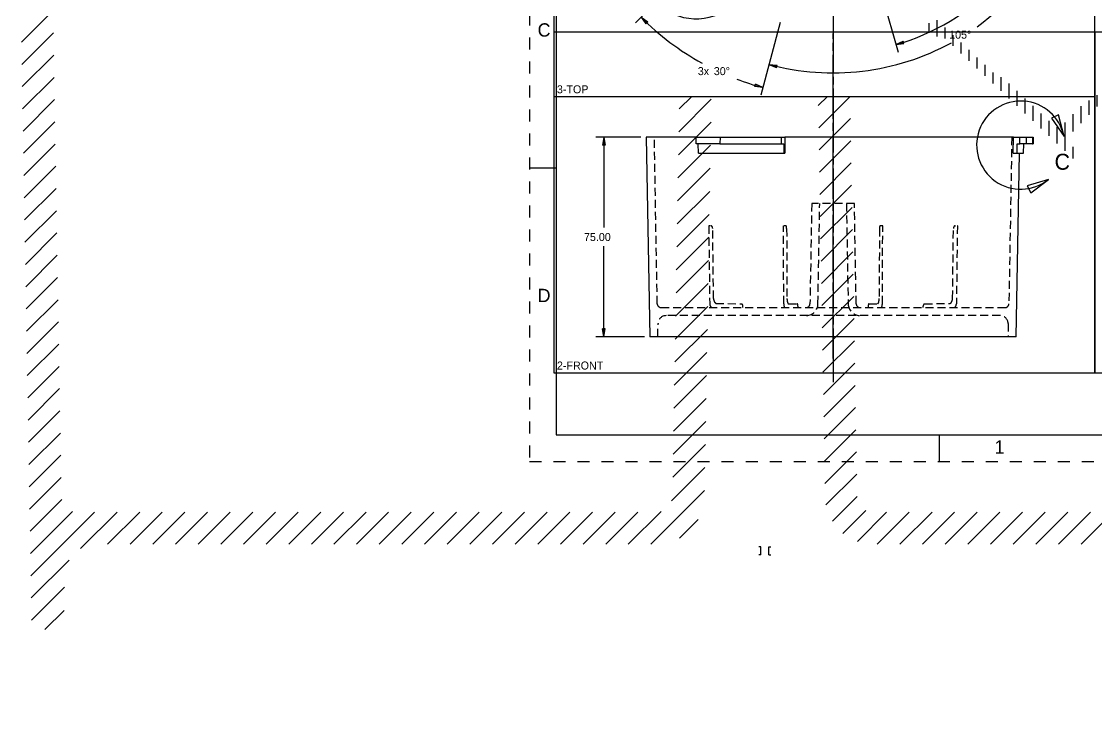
# Model space of a CAD drawing. Extents: x -192 to 594, y -98 to 420.
# Drawn here: x -190.5 to 212.5, y -98.3 to 165 of the extents above; entities that cross this region are included whole.
import ezdxf
from ezdxf.enums import TextEntityAlignment as Align

# ---------------------------------------------------------------- set-up
doc = ezdxf.new("R2010")
doc.units = 0
for name, pattern in [('CENTERLINE', [30, 24, -1.5, 3, -1.5]), ('HIDDEN', [4.5, 3, -1.5]), ('LONG_DASH', [9, 4.5, -4.5])]:
    doc.linetypes.add(name, pattern=pattern)
for name, color, linetype in [('250', 7, 'CONTINUOUS'), ('V2L0', 7, 'CONTINUOUS'), ('V2L1', 7, 'CONTINUOUS'), ('V2L200', 7, 'CONTINUOUS'), ('V2L204', 7, 'CONTINUOUS'), ('V2L205', 7, 'CONTINUOUS'), ('V3L0', 7, 'CONTINUOUS'), ('V3L1', 7, 'CONTINUOUS'), ('V5L0', 7, 'CONTINUOUS'), ('V5L1', 7, 'CONTINUOUS'), ('V6L1', 7, 'CONTINUOUS'), ('V6L208', 7, 'CONTINUOUS'), ('V7L208', 7, 'CONTINUOUS')]:
    doc.layers.add(name, color=color, linetype=linetype)
doc.dimstyles.new('DSTYLE1', dxfattribs={"dimtxt": 3, "dimasz": 3, "dimexe": 3, "dimexo": 2, "dimgap": 2, "dimtad": 1, "dimtih": 1, "dimtoh": 1, "dimdec": 4, "dimrnd": 0.01, "dimzin": 7, "dimdsep": 46, "dimcen": 0, "dimadec": 0, "dimazin": 0, "dimtfac": 1, "dimtdec": 4, "dimtofl": 0, "dimtmove": 0, "dimatfit": 3, "dimfxl": 1, "dimtolj": 1, "dimtzin": 0, "dimarcsym": 0})
doc.dimstyles.new('DSTYLE10', dxfattribs={"dimtxt": 3, "dimasz": 3, "dimexe": 3, "dimexo": 1.5, "dimgap": 1.5, "dimtad": 1, "dimtih": 1, "dimtoh": 1, "dimdec": 4, "dimzin": 3, "dimdsep": 46, "dimcen": 0, "dimse1": 1, "dimadec": 0, "dimazin": 0, "dimtp": 1, "dimtm": 1, "dimtfac": 1, "dimtdec": 4, "dimtofl": 0, "dimtmove": 0, "dimatfit": 3, "dimfxl": 1, "dimtolj": 1, "dimtzin": 0, "dimarcsym": 0})
doc.dimstyles.new('DSTYLE15', dxfattribs={"dimtxt": 3, "dimasz": 3, "dimexe": 3, "dimexo": 2, "dimgap": 2, "dimtad": 1, "dimtih": 1, "dimtoh": 1, "dimdec": 4, "dimzin": 3, "dimdsep": 46, "dimcen": 0, "dimadec": 0, "dimazin": 0, "dimtfac": 1, "dimtdec": 4, "dimtofl": 0, "dimtmove": 0, "dimatfit": 3, "dimfxl": 1, "dimtolj": 1, "dimtzin": 0, "dimarcsym": 0})
doc.dimstyles.new('DSTYLE6', dxfattribs={"dimtxt": 3, "dimasz": 3, "dimexe": 3, "dimexo": 1.5, "dimgap": 1.5, "dimtad": 1, "dimtih": 1, "dimtoh": 1, "dimdec": 4, "dimzin": 3, "dimdsep": 46, "dimcen": 0, "dimadec": 0, "dimazin": 0, "dimtp": 1, "dimtm": 1, "dimtfac": 1, "dimtdec": 4, "dimtofl": 0, "dimtmove": 0, "dimatfit": 3, "dimfxl": 1, "dimtolj": 1, "dimtzin": 0, "dimarcsym": 0})
doc.dimstyles.new('DSTYLE7', dxfattribs={"dimtxt": 3, "dimasz": 3, "dimexe": 3, "dimexo": 2, "dimgap": 2, "dimtad": 1, "dimtih": 1, "dimtoh": 1, "dimdec": 4, "dimzin": 3, "dimdsep": 46, "dimcen": 0, "dimse1": 1, "dimadec": 0, "dimazin": 0, "dimtfac": 1, "dimtdec": 4, "dimtofl": 0, "dimtmove": 0, "dimatfit": 3, "dimfxl": 1, "dimtolj": 1, "dimtzin": 0, "dimarcsym": 0})

# ---------------------------------------------------------------- blocks, each defined once
blk = doc.blocks.new('*D116')
at = {"layer": 'V2L200', "color": 4, "linetype": 'CONTINUOUS'}
for p, q in [((41.759125, 121.68451), (24.882727, 121.68451)), ((27.882727, 121.68451), (27.384727, 118.68451)), ((27.882727, 121.68451), (28.380727, 118.68451)), ((27.882727, 121.68451), (27.882727, 87.684503)), ((28.380727, 118.68451), (27.384727, 118.68451)), ((27.882727, 46.684502), (27.882727, 80.684503)), ((27.882727, 46.684502), (27.384727, 49.684502)), ((28.380727, 49.684502), (27.384727, 49.684502)), ((27.882727, 46.684502), (28.380727, 49.684502)), ((43.068326, 46.684502), (24.882727, 46.684502))]:
    blk.add_line(p, q, dxfattribs=at)
blk.add_text('75.00', height=3, dxfattribs=at).set_placement((20.382727, 82.684503))
blk = doc.blocks.new('*D595')
at = {"layer": 'V3L1', "color": 4, "linetype": 'CONTINUOUS'}
for p, q in [((61.433277, 186.21792), (39.675525, 164.46016)), ((41.796845, 166.58148), (43.60229, 164.13437)), ((41.796845, 166.58148), (44.296112, 164.84895)), ((43.60229, 164.13437), (44.296112, 164.84895)), ((93.959522, 164.65049), (86.642679, 137.34366)), ((84.39715, 140.58145), (84.669086, 141.5396)), ((87.419136, 140.24144), (84.669086, 141.5396)), ((87.419136, 140.24144), (84.39715, 140.58145))]:
    blk.add_line(p, q, dxfattribs=at)
for start, end in [(225, 241.15457), (249.2089, 255)]:
    blk.add_arc((113.75918, 238.54382), 101.77011, start, end, dxfattribs=at)
for s, p in [('3x', (63.052273, 144.9009)), ('30%%d', (69.052273, 144.9009))]:
    blk.add_text(s, height=3, dxfattribs=at).set_placement(p)
blk = doc.blocks.new('*D597')
at = {"layer": 'V3L1', "color": 4, "linetype": 'CONTINUOUS'}
for p, q in [((72.728778, 175.0904), (78.086293, 168.7104)), ((47.470306, 172.25495), (49.409698, 169.91256)), ((47.470306, 172.25495), (50.062497, 170.6648)), ((49.409698, 169.91256), (50.062497, 170.6648)), ((76.157073, 171.00782), (73.436663, 169.64863)), ((74.021717, 168.84258), (73.436663, 169.64863)), ((76.157073, 171.00782), (74.021717, 168.84258))]:
    blk.add_line(p, q, dxfattribs=at)
for start, end in [(197.63634, 225), (225, 310.02138)]:
    blk.add_arc((62.493937, 187.27858), 21.246622, start, end, dxfattribs=at)
for s, p in [('3x', (33.951315, 182.84139)), ('85%%d', (39.951316, 182.84139))]:
    blk.add_text(s, height=3, dxfattribs=at).set_placement(p)
blk = doc.blocks.new('*D689')
at = {"layer": 'V3L1', "color": 4, "linetype": 'CONTINUOUS'}
for p, q in [((197.41157, 238.54382), (209.54582, 238.54382)), ((206.54582, 238.54382), (205.99939, 235.55226)), ((206.54582, 238.54382), (206.99526, 235.53616)), ((206.99526, 235.53616), (205.99939, 235.55226)), ((89.744228, 148.9188), (92.53308, 147.70624)), ((89.744228, 148.9188), (92.775278, 148.67234)), ((92.53308, 147.70624), (92.775278, 148.67234))]:
    blk.add_line(p, q, dxfattribs=at)
for start, end in [(305.56935, 360), (255, 298.5888)]:
    blk.add_arc((113.75918, 238.54382), 92.786644, start, end, dxfattribs=at)
blk.add_text('105%%d', height=3, dxfattribs=at).set_placement((157.26905, 158.57004))
blk = doc.blocks.new('*D690')
at = {"layer": 'V3L1', "color": 4, "linetype": 'CONTINUOUS'}
for p, q in [((92.687657, 317.18381), (88.969542, 331.06001)), ((89.745999, 328.16223), (92.534853, 329.37479)), ((89.745999, 328.16223), (92.777049, 328.40868)), ((92.534853, 329.37479), (92.777049, 328.40868)), ((94.606571, 310.02233), (93.560563, 313.92608)), ((197.41157, 238.54382), (209.53899, 238.54382)), ((206.98842, 241.55148), (205.99255, 241.53537)), ((206.53899, 238.54382), (205.99255, 241.53537)), ((206.53899, 238.54382), (206.98842, 241.55148))]:
    blk.add_line(p, q, dxfattribs=at)
for start, end in [(37.05362, 105), (0, 32.540316)]:
    blk.add_arc((113.75918, 238.54382), 92.779807, start, end, dxfattribs=at)
blk.add_text('105%%d', height=3, dxfattribs=at).set_placement((183.97657, 289.94942))
blk = doc.blocks.new('*D691')
at = {"layer": 'V3L1', "color": 4, "linetype": 'CONTINUOUS'}
for p, q in [((171.46042, 298.27767), (175.2094, 302.15872)), ((173.12511, 300.00101), (175.59813, 298.23121)), ((173.12511, 300.00101), (174.89367, 297.52711)), ((175.59813, 298.23121), (174.89367, 297.52711)), ((197.41157, 238.54382), (202.20682, 238.54382)), ((199.65208, 241.5521), (198.65624, 241.53461)), ((199.20682, 238.54382), (198.65624, 241.53461)), ((199.20682, 238.54382), (199.65208, 241.5521))]:
    blk.add_line(p, q, dxfattribs=at)
for start, end in [(27.904175, 45.991602), (0, 23.439205)]:
    blk.add_arc((113.75918, 238.54382), 85.44764, start, end, dxfattribs=at)
blk.add_text('46%%d', height=3, dxfattribs=at).set_placement((186.28589, 274.03282))
blk = doc.blocks.new('*D693')
at = {"layer": 'V3L1', "color": 4, "linetype": 'CONTINUOUS'}
for p, q in [((197.41157, 238.54382), (202.26948, 238.54382)), ((199.26948, 238.54382), (198.71893, 235.55302)), ((199.26948, 238.54382), (199.71477, 235.53554)), ((199.71477, 235.53554), (198.71893, 235.55302)), ((127.65853, 190.0439), (138.14332, 153.45865)), ((137.31684, 156.34256), (140.04023, 157.69575)), ((140.33138, 156.74326), (140.04023, 157.69575)), ((137.31684, 156.34256), (140.33138, 156.74326))]:
    blk.add_line(p, q, dxfattribs=at)
for start, end in [(321.16466, 360), (285.99152, 315.7931)]:
    blk.add_arc((113.75918, 238.54382), 85.5103, start, end, dxfattribs=at)
blk.add_text('74%%d', height=3, dxfattribs=at).set_placement((173.33679, 180.42164))
blk = doc.blocks.new('*D727')
at = {"layer": 'V5L1', "color": 4, "linetype": 'CONTINUOUS'}
for p, q in [((328.64132, 57.106277), (329.10593, 30.488778)), ((322.95048, 44.190866), (322.95048, 30.43506)), ((319.95265, 33.945924), (319.94837, 32.949933)), ((322.95048, 33.43506), (319.94837, 32.949933)), ((322.95048, 33.43506), (319.95265, 33.945924)), ((329.05358, 33.488321), (332.04204, 34.051427)), ((329.05358, 33.488321), (332.06369, 33.055662)), ((332.04204, 34.051427), (332.06369, 33.055662))]:
    blk.add_line(p, q, dxfattribs=at)
for start, end in [(268.38858, 270), (271, 271.98303)]:
    blk.add_arc((322.95048, 383.13437), 349.69931, start, end, dxfattribs=at)
for s, p in [('1%%d', (272.11662, 33.341683)), (' draft typ.', (278.11662, 33.341683))]:
    blk.add_text(s, height=3, dxfattribs=at).set_placement(p)
blk = doc.blocks.new('*XH32')
at = {"layer": 'V0L208', "color": 2, "linetype": 'CONTINUOUS'}
for p, q in [((-138.15, 54.89), (-135.21, 57.83)), ((-138.12, 52.8), (-135.17, 55.75)), ((-138.08, 50.72), (-135.13, 53.66)), ((-138.05, 48.63), (-135.1, 51.58)), ((-138.01, 46.55), (-135.06, 49.49)), ((-76.56, 46.48), (-73.51, 49.53)), ((-76.52, 48.63), (-75.35, 49.8)), ((-63.49, 48.94), (-62.63, 49.8)), ((-63.45, 46.86), (-60.5, 49.8)), ((-137.97, 44.46), (-135.02, 47.41)), ((-76.6, 44.32), (-73.54, 47.37)), ((-63.41, 44.77), (-60.47, 47.72)), ((-63.38, 42.69), (-60.43, 45.64)), ((-137.94, 42.38), (-134.99, 45.32)), ((-76.64, 42.16), (-73.58, 45.21)), ((-63.34, 40.6), (-60.39, 43.55)), ((-137.9, 40.29), (-134.95, 43.24)), ((-76.67, 40), (-73.62, 43.05)), ((-63.31, 38.52), (-60.36, 41.47)), ((-137.86, 38.21), (-134.91, 41.16)), ((-76.71, 37.84), (-73.66, 40.89)), ((-63.27, 36.43), (-60.32, 39.38)), ((-137.83, 36.12), (-134.88, 39.07)), ((-76.75, 35.68), (-73.7, 38.73)), ((-63.23, 34.35), (-60.28, 37.3)), ((-137.79, 34.04), (-134.84, 36.99)), ((-76.79, 33.52), (-73.73, 36.58)), ((-137.75, 31.95), (-134.81, 34.9)), ((-76.82, 31.36), (-73.77, 34.42)), ((-63.2, 32.26), (-60.25, 35.21)), ((-137.72, 29.87), (-134.77, 32.82)), ((-76.86, 29.2), (-73.81, 32.26)), ((-63.16, 30.18), (-60.21, 33.13)), ((-137.68, 27.78), (-134.73, 30.73)), ((-63.12, 28.09), (-60.17, 31.04)), ((-76.9, 27.04), (-73.85, 30.1)), ((-137.65, 25.7), (-134.7, 28.65)), ((-63.09, 26.01), (-60.14, 28.96)), ((-76.94, 24.89), (-73.88, 27.94)), ((-137.61, 23.61), (-134.66, 26.56)), ((-63.05, 23.92), (-60.1, 26.87)), ((-76.98, 22.73), (-73.92, 25.78)), ((-137.57, 21.53), (-134.62, 24.48)), ((-63.01, 21.84), (-60.07, 24.79)), ((-77.01, 20.57), (-73.96, 23.62)), ((-137.54, 19.44), (-134.59, 22.39)), ((-62.98, 19.75), (-60.03, 22.7)), ((-77.05, 18.41), (-74, 21.46)), ((-137.5, 17.36), (-134.55, 20.31)), ((-62.94, 17.67), (-59.99, 20.62)), ((-77.09, 16.25), (-74.03, 19.3)), ((-137.46, 15.27), (-134.51, 18.22)), ((-62.9, 15.58), (-59.96, 18.53)), ((-77.13, 14.09), (-74.07, 17.14)), ((-137.43, 13.19), (-134.48, 16.14)), ((-62.87, 13.5), (-59.92, 16.45)), ((-77.23, 11.87), (-74.11, 14.99)), ((-62.77, 11.48), (-59.88, 14.36)), ((-137.39, 11.1), (-134.44, 14.05)), ((-79.17, 7.8), (-74.15, 12.83)), ((-62.17, 9.95), (-59.85, 12.28)), ((-137.35, 9.02), (-134.38, 11.99)), ((-137.32, 6.93), (-133.37, 10.88)), ((-137.28, 4.85), (-131.32, 10.8)), ((-132.61, 7.4), (-129.2, 10.8)), ((-130.08, 7.8), (-127.08, 10.8)), ((-127.96, 7.8), (-124.96, 10.8)), ((-125.84, 7.8), (-122.84, 10.8)), ((-123.72, 7.8), (-120.72, 10.8)), ((-121.6, 7.8), (-118.6, 10.8)), ((-119.47, 7.8), (-116.47, 10.8)), ((-117.35, 7.8), (-114.35, 10.8)), ((-115.23, 7.8), (-112.23, 10.8)), ((-113.11, 7.8), (-110.11, 10.8)), ((-110.99, 7.8), (-107.99, 10.8)), ((-108.87, 7.8), (-105.87, 10.8)), ((-106.75, 7.8), (-103.75, 10.8)), ((-104.63, 7.8), (-101.63, 10.8)), ((-102.5, 7.8), (-99.5, 10.8)), ((-100.38, 7.8), (-97.38, 10.8)), ((-98.26, 7.8), (-95.26, 10.8)), ((-96.14, 7.8), (-93.14, 10.8)), ((-94.02, 7.8), (-91.02, 10.8)), ((-91.9, 7.8), (-88.9, 10.8)), ((-89.78, 7.8), (-86.78, 10.8)), ((-87.65, 7.8), (-84.65, 10.8)), ((-85.53, 7.8), (-82.53, 10.8)), ((-83.41, 7.8), (-80.41, 10.8)), ((-81.29, 7.8), (-78.22, 10.87)), ((-76.48, 8.37), (-74.73, 10.12)), ((-61.18, 8.82), (-59.03, 10.97)), ((-59.82, 8.06), (-57.08, 10.8)), ((-57.96, 7.8), (-54.96, 10.8)), ((-55.83, 7.8), (-52.83, 10.8)), ((-53.71, 7.8), (-50.71, 10.8)), ((-51.59, 7.8), (-48.59, 10.8)), ((-49.47, 7.8), (-46.47, 10.8)), ((-47.35, 7.8), (-44.35, 10.8)), ((-45.23, 7.8), (-42.23, 10.8)), ((-43.11, 7.8), (-40.11, 10.8)), ((-40.99, 7.8), (-37.99, 10.8)), ((-38.86, 7.8), (-35.86, 10.8)), ((-137.24, 2.76), (-133.7, 6.31)), ((-137.21, 0.68), (-134.12, 3.76)), ((-135.96, -0.2), (-134.16, 1.6))]:
    blk.add_line(p, q, dxfattribs=at)
blk = doc.blocks.new('*XH33')
at = {"layer": 'V0L208', "color": 2, "linetype": 'CONTINUOUS'}
for p, q in [((-54, 50.33), (-54, 51.7)), ((-51, 47.32), (-51, 51.57)), ((-48, 44.31), (-48, 48.56)), ((-45, 41.29), (-45, 45.54)), ((-42, 38.28), (-42, 42.53)), ((-39, 35.27), (-39, 39.52)), ((-36, 32.25), (-36, 36.51)), ((-33, 29.24), (-33, 33.49)), ((-30, 24.65), (-30, 30.48)), ((-27, 21.64), (-27, 27.47)), ((-24, 18.63), (-24, 24.46)), ((-21, 15.61), (-21, 21.44)), ((-18, 12.6), (-18, 18.43)), ((-15, 9.59), (-15, 15.42)), ((-12, -1.24), (-12, 12.4)), ((-9, 1.69), (-9, 9.39)), ((-6, 1.72), (-6, 6.38)), ((-15, -4.33), (-15, 2.1)), ((-3, -0.97), (-3, 3.37)), ((0, -0.35), (0, 0.35)), ((-18, -7.42), (-18, -1)), ((-21, -10.52), (-21, -4.09)), ((-78, -12.67), (-78, -8.96)), ((-75, -15.48), (-75, -11.37)), ((-24, -13.61), (-24, -9.3)), ((-72, -18.29), (-72, -14.18)), ((-30, -19.8), (-30, -15.49)), ((-27, -16.7), (-27, -12.39)), ((-87, -22.19), (-87, -18.24)), ((-69, -21.1), (-69, -16.99)), ((-66, -23.91), (-66, -19.8)), ((-33, -22.89), (-33, -18.58)), ((-84, -25.2), (-84, -20.95)), ((-81, -28.21), (-81, -23.96)), ((-63, -26.72), (-63, -22.61)), ((-36, -25.98), (-36, -21.67)), ((-78, -31.22), (-78, -26.97)), ((-60, -29.53), (-60, -25.42)), ((-42, -32.17), (-42, -27.86)), ((-39, -29.08), (-39, -24.77)), ((-75, -34.24), (-75, -29.99)), ((-57, -32.34), (-57, -28.23)), ((-54, -35.15), (-54, -31.04)), ((-45, -35.26), (-45, -30.95)), ((-72, -37.25), (-72, -33)), ((-69, -40.26), (-69, -36.01)), ((-51, -37.5), (-51, -33.85)), ((-48, -37.59), (-48, -34.05)), ((-66, -43.28), (-66, -39.02)), ((-63, -46.29), (-63, -42.04)), ((-150, -50.88), (-150, -47.29)), ((-147, -52.25), (-147, -46.09)), ((-60, -50.68), (-60, -45.1)), ((-144, -53.01), (-144, -48.9)), ((-141, -55.82), (-141, -51.7)), ((-63, -53.82), (-63, -49.51)), ((-138, -58.62), (-138, -54.51)), ((-69, -60.01), (-69, -55.7)), ((-66, -56.92), (-66, -52.61)), ((-135, -61.43), (-135, -57.32)), ((-132, -64.24), (-132, -60.13)), ((-72, -63.1), (-72, -58.79)), ((-129, -67.05), (-129, -62.94)), ((-75, -66.2), (-75, -61.89)), ((-126, -69.86), (-126, -65.75)), ((-123, -72.67), (-123, -67.57)), ((-81, -72.38), (-81, -68.07)), ((-78, -69.29), (-78, -64.98)), ((-120, -75.48), (-120, -69.85)), ((-84, -75.48), (-84, -71.17)), ((-117, -78.29), (-117, -72.66)), ((-114, -81.1), (-114, -75.46)), ((-90, -81.66), (-90, -76.31)), ((-87, -78.57), (-87, -74.26)), ((-111, -83.91), (-111, -78.27)), ((-93, -84.76), (-93, -78.33)), ((-108, -86.72), (-108, -81.08)), ((-105, -89.53), (-105, -83.89)), ((-99, -95.15), (-99, -84.52)), ((-96, -87.85), (-96, -81.42)), ((-102, -92.34), (-102, -86.29)), ((-96, -97.96), (-96, -93.66))]:
    blk.add_line(p, q, dxfattribs=at)

msp = doc.modelspace()

# ---------------------------------------------------------------- linework, layer by layer
at = {"layer": '250', "color": 2, "linetype": 'LONG_DASH'}
for p, q in [((0, 419.99421), (0, 0)), ((0, 0), (593.99998, 0))]:
    msp.add_line(p, q, dxfattribs=at)
at = {"layer": '250', "color": 150, "linetype": 'CONTINUOUS'}
for p, q in [((10.005336, 409.98891), (10.005336, 10.005336)), ((10.005336, 109.98978), (0, 109.98978)), ((10.005336, 10.005336), (583.99469, 10.005336)), ((153.50266, 10.005336), (153.50266, 0))]:
    msp.add_line(p, q, dxfattribs=at)
at = {"layer": 'V2L0', "color": 3, "linetype": 'CONTINUOUS'}
for p, q in [((211.82672, 161.01124), (9.046998, 161.01124)), ((9.046998, 161.01124), (9.046998, 33.27457)), ((211.82672, 33.27457), (211.82672, 161.01124)), ((9.046998, 33.27457), (211.82672, 33.27457))]:
    msp.add_line(p, q, dxfattribs=at)
at = {"layer": 'V2L1', "color": 4, "linetype": 'CENTERLINE'}
msp.add_line((113.75918, 38.554822), (113.75918, 160.45031), dxfattribs=at)
at = {"layer": 'V2L1', "color": 4, "linetype": 'CONTINUOUS'}
for p, q in [((198.26217, 130.0036), (195.63072, 128.75766)), ((200.32691, 121.92854), (198.26217, 130.0036)), ((195.63072, 128.75766), (200.32691, 121.92854)), ((194.51604, 105.78724), (186.53919, 103.37072)), ((187.89921, 100.79638), (194.51604, 105.78724)), ((186.53919, 103.37072), (187.89921, 100.79638))]:
    msp.add_line(p, q, dxfattribs=at)
at = {"layer": 'V2L1', "color": 190, "linetype": 'HIDDEN'}
for p, q in [((132.37915, 88.375949), (131.41546, 88.377887)), ((49.350804, 57.684503), (178.16755, 57.684503)), ((69.840941, 59.295941), (79.544842, 59.089516)), ((97.002443, 59.158324), (100.33493, 59.158324)), ((127.18343, 59.158324), (130.51591, 59.158324)), ((147.97351, 59.089516), (157.67741, 59.295941)), ((176.36186, 54.684503), (51.156496, 54.684503))]:
    msp.add_line(p, q, dxfattribs=at)
at = {"layer": 'V2L1', "color": 4, "linetype": 'CONTINUOUS'}
msp.add_arc((184.11881, 118.64685), 16.536986, 11.446082, 308.95616, dxfattribs=at)
at = {"layer": 'V2L204', "color": 2, "linetype": 'CONTINUOUS'}
for p, q in [((62.446785, 121.6845), (43.759177, 121.6845)), ((43.759177, 121.6845), (45.068307, 46.684503)), ((62.493934, 121.6845), (71.442629, 121.6845)), ((62.493934, 119.1845), (62.493934, 121.6845)), ((71.442629, 121.6845), (71.338085, 119.1845)), ((71.442629, 121.6845), (94.347748, 121.6845)), ((94.347748, 121.6845), (95.641843, 121.6845)), ((94.347748, 121.6845), (94.359042, 119.1845)), ((181.37398, 121.6845), (95.641843, 121.6845)), ((95.641843, 121.6845), (95.668949, 115.6845)), ((181.27282, 115.6845), (181.37398, 121.6845)), ((181.37398, 121.6845), (183.7888, 121.6845)), ((183.7888, 121.6845), (188.54184, 121.6845)), ((183.7888, 119.1845), (183.7888, 121.6845)), ((188.54184, 121.6845), (188.48627, 119.1845)), ((188.54184, 121.6845), (188.75918, 121.6845)), ((188.75918, 121.6845), (188.71554, 119.1845)), ((71.338085, 119.1845), (62.493934, 119.1845)), ((63.274935, 115.6845), (63.231736, 119.1845)), ((71.338085, 119.1845), (94.359042, 119.1845)), ((94.359042, 119.1845), (95.26485, 119.1845)), ((95.26485, 119.1845), (95.280662, 115.6845)), ((182.72193, 115.6845), (182.78094, 119.1845)), ((182.78094, 119.1845), (183.7888, 119.1845)), ((188.48627, 119.1845), (183.7888, 119.1845)), ((185.15468, 115.6845), (185.21577, 119.1845)), ((188.48627, 119.1845), (188.71554, 119.1845)), ((63.274935, 115.6845), (95.280662, 115.6845)), ((95.280662, 115.6845), (95.668949, 115.6845)), ((181.27282, 115.6845), (182.72193, 115.6845)), ((182.45005, 46.684503), (183.65445, 115.6845)), ((182.72193, 115.6845), (185.15468, 115.6845)), ((67.159575, 88.375842), (67.242396, 88.377887)), ((182.45005, 46.684503), (45.068307, 46.684503))]:
    msp.add_line(p, q, dxfattribs=at)
at = {"layer": 'V2L204', "color": 190, "linetype": 'HIDDEN'}
msp.add_line((67.50777, 88.375896), (67.159575, 88.375842), dxfattribs=at)
at = {"layer": 'V2L205', "color": 190, "linetype": 'HIDDEN'}
for p, q in [((47.851033, 59.158324), (46.759634, 121.6845)), ((180.75872, 121.6845), (179.66732, 59.158324)), ((186.20362, 121.6845), (186.16146, 119.1845)), ((105.75872, 96.684504), (105.1037, 59.158324)), ((121.75964, 96.684504), (105.75872, 96.684504)), ((108.10324, 59.105967), (108.75918, 96.684504)), ((118.75918, 96.684504), (119.41511, 59.105967)), ((122.41466, 59.158324), (121.75964, 96.684504)), ((67.159575, 88.375842), (67.520206, 59.158324)), ((67.93305, 88.377887), (67.855947, 88.375949)), ((67.93305, 88.377887), (67.855947, 88.375949)), ((68.958283, 61.12342), (68.639726, 87.395492)), ((95.139203, 88.375949), (95.169797, 88.377887)), ((95.169797, 88.377887), (95.139203, 88.375949)), ((95.279779, 59.158324), (95.139203, 88.375949)), ((96.107415, 88.378039), (95.271219, 88.378039)), ((96.072583, 88.375842), (96.107415, 88.378039)), ((96.366195, 87.395492), (96.484884, 61.12342)), ((131.15216, 87.395492), (131.03347, 61.12342)), ((131.44577, 88.375842), (131.41546, 88.377887)), ((132.24021, 59.158324), (132.37915, 88.375949)), ((132.34856, 88.377887), (132.37915, 88.375949)), ((158.56007, 61.12342), (158.87863, 87.395492)), ((159.5853, 88.377887), (159.66241, 88.375949)), ((160.35878, 88.375842), (159.99815, 59.158324)), ((160.35878, 88.375842), (160.27596, 88.377887)), ((68.580737, 57.684503), (69.252065, 57.684503)), ((79.992128, 57.684503), (79.986171, 58.175777)), ((100.59371, 58.175777), (100.59593, 57.684503)), ((126.92465, 58.175777), (126.92243, 57.684503)), ((130.92559, 57.684503), (131.82518, 57.684503)), ((147.52623, 57.684503), (147.53218, 58.175777)), ((48.068764, 46.684503), (48.156953, 51.73686)), ((179.3614, 51.73686), (179.44959, 46.684503))]:
    msp.add_line(p, q, dxfattribs=at)
for points in [[(68.639726, 87.395492), (68.633323, 87.517026, 0.024170785), (68.615765, 87.638979, 0.021535729), (68.586896, 87.761873, 0.022763315), (68.545075, 87.882229, 0.030130775), (68.489077, 87.995444, 0.027350484), (68.427723, 88.097379, 0.014912091), (68.36469, 88.184188, 0.039355844), (68.274264, 88.258702, 0.079094808), (68.128437, 88.323264, 0.049291082), (67.93305, 88.377887, 0.02762889)], [(96.366195, 87.395492), (96.363861, 87.515476, 0.0089113972), (96.357479, 87.635933, 0.0080423334), (96.346995, 87.75736, 0.008748946), (96.331793, 87.876465, 0.012171989), (96.311416, 87.988837, 0.011980751), (96.289093, 88.090265, 0.0069320274), (96.266154, 88.176937, 0.020281515), (96.233059, 88.252303, 0.057840984), (96.179424, 88.319384, 0.061286656), (96.107415, 88.378039, 0.047647352)], [(131.41546, 88.377887), (131.38394, 88.372917, 0.13106483), (131.35216, 88.351913, 0.084254952), (131.32, 88.314668, 0.056050073), (131.28833, 88.258702, 0.044282965), (131.25831, 88.18209, 0.024056226), (131.23115, 88.097379, 0.0099315698), (131.20788, 88.009724, 0.020545602), (131.18743, 87.882229, 0.024558879), (131.16883, 87.674684, 0.010798478), (131.15216, 87.395492, 0.005421093)], [(159.57318, 88.378039), (159.48917, 88.371004, 0.049177381), (159.40475, 88.348201, 0.041816799), (159.31959, 88.309413, 0.040428966), (159.23596, 88.252303, 0.046309031), (159.15694, 88.175111, 0.034602204), (159.08557, 88.090265, 0.016525704), (159.02453, 88.002887, 0.038365706), (158.97096, 87.876465, 0.055828854), (158.92226, 87.671234, 0.027180556), (158.87863, 87.395492, 0.014058739)], [(68.958283, 61.12342), (68.965924, 60.944372, 0.017606801), (68.985406, 60.76354, 0.015215306), (69.016751, 60.580721, 0.01645712), (69.062703, 60.396873, 0.021613617), (69.125303, 60.214862, 0.01789454), (69.193163, 60.04514, 0.0073257183), (69.262581, 59.893521, 0.026346498), (69.373603, 59.731823, 0.052025261), (69.569382, 59.530809, 0.029648524), (69.840941, 59.295941, 0.016240203)], [(96.484884, 61.12342), (96.489584, 60.882639, 0.0089161956), (96.502416, 60.641079, 0.0080701437), (96.523492, 60.397747, 0.0087781719), (96.554015, 60.159264, 0.012191186), (96.594882, 59.934497, 0.012017753), (96.639626, 59.731823, 0.0069883969), (96.685574, 59.558823, 0.020322898), (96.751733, 59.408559, 0.057859336), (96.858794, 59.274965, 0.061355811), (97.002443, 59.158324, 0.047786548)], [(130.51591, 59.158324), (130.5783, 59.17228, 0.12661373), (130.64104, 59.217635, 0.079081644), (130.70437, 59.294805, 0.052755843), (130.76662, 59.408559, 0.042100367), (130.8255, 59.562512, 0.023119506), (130.87873, 59.731823, 0.0095474017), (130.9243, 59.906306, 0.020027872), (130.96434, 60.159264, 0.024148277), (131.00078, 60.570522, 0.010643508), (131.03347, 61.12342, 0.005349724)], [(157.67741, 59.295941), (157.80374, 59.378026, 0.031264428), (157.92399, 59.477578, 0.027216477), (158.03816, 59.594987, 0.026504807), (158.14475, 59.731823, 0.02894469), (158.24111, 59.888025, 0.021780908), (158.32519, 60.04514, 0.010074959), (158.39514, 60.195633, 0.025399018), (158.45565, 60.396873, 0.038832564), (158.51076, 60.710299, 0.019402434), (158.56007, 61.12342, 0.010426855)], [(67.520206, 59.158324), (67.52378, 59.059825, 0.011314733), (67.53172, 58.962481, 0.011578172), (67.544218, 58.866293, 0.011706165), (67.561022, 58.771526, 0.01181418), (67.582222, 58.678624, 0.012012655), (67.60756, 58.58782, 0.012250043), (67.637137, 58.499488, 0.012638877), (67.670784, 58.413723, 0.013140366), (67.708616, 58.330916, 0.013472175), (67.750113, 58.251646, 0.013857366), (67.795023, 58.176807, 0.014548763), (67.842981, 58.106594, 0.015315067), (67.893844, 58.041476, 0.01560855), (67.946946, 57.981382, 0.015181419), (68.002095, 57.926605, 0.017344609), (68.060507, 57.876912, 0.021632058), (68.122593, 57.832599, 0.017372461), (68.182167, 57.794087, 0.0061327171), (68.237077, 57.761896, 0.025463755), (68.310425, 57.733808, 0.047600013), (68.426613, 57.707948, 0.024122785), (68.580737, 57.684503, 0.012718348)], [(79.986171, 58.175777), (79.982351, 58.265301, 0.017606801), (79.972609, 58.355717, 0.015215306), (79.956937, 58.447126, 0.01645712), (79.933961, 58.53905, 0.021613617), (79.902661, 58.630056, 0.01789454), (79.868731, 58.714917, 0.0073257183), (79.834022, 58.790726, 0.026346498), (79.778511, 58.871575, 0.052025261), (79.680621, 58.972082, 0.029648524), (79.544842, 59.089516, 0.016240203)], [(95.279779, 59.158324), (95.281142, 59.060951, 0.0043130541), (95.284149, 58.964889, 0.004459009), (95.288871, 58.870152, 0.004554795), (95.295207, 58.776968, 0.0046332789), (95.303179, 58.685749, 0.0047841826), (95.312692, 58.596668, 0.0049768388), (95.323779, 58.510063, 0.0052393692), (95.336347, 58.426091, 0.005564289), (95.350426, 58.345135, 0.0059562822), (95.365912, 58.267343, 0.006404609), (95.382826, 58.193117, 0.007080353), (95.401128, 58.122527, 0.008001149), (95.420859, 58.055979, 0.0087498898), (95.441736, 57.993749, 0.0093081066), (95.46365, 57.936497, 0.01166901), (95.486944, 57.884412, 0.016433494), (95.511659, 57.838138, 0.015548152), (95.535355, 57.798057, 0.0061579301), (95.5572, 57.764604, 0.026757421), (95.5863, 57.735463, 0.070548398), (95.632269, 57.708699, 0.049376986), (95.693177, 57.684503, 0.029527894)], [(100.59371, 58.175777), (100.59136, 58.296167, 0.0089161956), (100.58494, 58.416947, 0.0080701437), (100.5744, 58.538613, 0.0087781719), (100.55914, 58.657855, 0.012191186), (100.53871, 58.770238, 0.012017753), (100.51634, 58.871575, 0.0069883969), (100.49336, 58.958075, 0.020322898), (100.46028, 59.033207, 0.057859336), (100.40675, 59.100004, 0.061355811), (100.33493, 59.158324, 0.047786548)], [(127.18343, 59.158324), (127.15223, 59.151346, 0.12661373), (127.12087, 59.128669, 0.079081644), (127.0892, 59.090084, 0.052755843), (127.05807, 59.033207, 0.042100367), (127.02863, 58.956231, 0.023119506), (127.00202, 58.871575, 0.0095474017), (126.97923, 58.784333, 0.020027872), (126.95921, 58.657855, 0.024148277), (126.94099, 58.452226, 0.010643508), (126.92465, 58.175777, 0.005349724)], [(131.82518, 57.684503), (131.85235, 57.687838, 0.05717853), (131.87923, 57.697366, 0.052938528), (131.90582, 57.713357, 0.044604907), (131.93205, 57.735463, 0.036275013), (131.9578, 57.763816, 0.02900565), (131.983, 57.798057, 0.023495501), (132.00755, 57.838335, 0.019226802), (132.03141, 57.884412, 0.01615397), (132.05449, 57.936459, 0.013433169), (132.07662, 57.993749, 0.011467994), (132.09755, 58.055943, 0.01003428), (132.11723, 58.122527, 0.0089545587), (132.13552, 58.193309, 0.007772899), (132.15244, 58.267343, 0.0065987627), (132.16791, 58.344365, 0.0066193014), (132.18201, 58.426091, 0.0072130044), (132.19464, 58.513104, 0.0050965228), (132.20566, 58.596668, 0.0016929338), (132.21491, 58.673747, 0.0066743648), (132.22315, 58.776968, 0.010716695), (132.23107, 58.940804, 0.0049569472), (132.23858, 59.158324, 0.0025442167)], [(147.97351, 59.089516), (147.91035, 59.048474, 0.031264428), (147.85023, 58.998698, 0.027216477), (147.79314, 58.939993, 0.026504807), (147.73984, 58.871575, 0.02894469), (147.69167, 58.793474, 0.021780908), (147.64962, 58.714917, 0.010074959), (147.61465, 58.63967, 0.025399018), (147.58439, 58.53905, 0.038832564), (147.55684, 58.382337, 0.019402434), (147.53218, 58.175777, 0.010426855)], [(159.32435, 57.787425), (159.37158, 57.815457, 0.014792963), (159.41774, 57.846585, 0.014385968), (159.46283, 57.880943, 0.013900967), (159.50678, 57.91835, 0.013487483), (159.54944, 57.958869, 0.013056915), (159.5908, 58.002329, 0.012651427), (159.63071, 58.048807, 0.012233109), (159.66915, 58.098128, 0.011881246), (159.70597, 58.150358, 0.01150168), (159.74118, 58.205355, 0.011149345), (159.77462, 58.263162, 0.010845513), (159.80611, 58.323381, 0.010808423), (159.83532, 58.385715, 0.010298391), (159.86225, 58.44949, 0.0093444381), (159.88678, 58.514502, 0.010005996), (159.90906, 58.582188, 0.011611719), (159.92897, 58.653043, 0.0086490874), (159.94629, 58.720448, 0.0029486679), (159.96078, 58.782109, 0.011888388), (159.97371, 58.863243, 0.02010792), (159.98621, 58.99042, 0.0096480457), (159.99815, 59.158324, 0.0050378682)]]:
    msp.add_lwpolyline(points, format="xyb", dxfattribs=at)
for centre, radius, start, end in [((49.350804, 59.184503), 1.5, 181, 270), ((103.60393, 59.184503), 4.5, 273.28728, 359), ((103.60393, 59.184503), 1.5, 291.37864, 359), ((123.91443, 59.184503), 4.5, 181, 266.71272), ((123.91443, 59.184503), 1.5, 181, 248.62136), ((178.16755, 59.184503), 1.5, 270, 359), ((51.156496, 51.684503), 3, 90, 179), ((176.36186, 51.684503), 3, 1, 90)]:
    msp.add_arc(centre, radius, start, end, dxfattribs=at)
at = {"layer": 'V3L0', "color": 3, "linetype": 'CONTINUOUS'}
for p, q in [((9.046998, 343.78764), (9.046998, 136.87826)), ((211.82672, 136.87826), (211.82672, 343.78764)), ((9.046998, 136.87826), (211.82672, 136.87826))]:
    msp.add_line(p, q, dxfattribs=at)
at = {"layer": 'V3L1', "color": 4, "linetype": 'CENTERLINE'}
msp.add_line((113.75918, 319.81993), (113.75918, 29.7), dxfattribs=at)
at = {"layer": 'V5L0', "color": 3, "linetype": 'CONTINUOUS'}
for p, q in [((413.85986, 161.01124), (211.82672, 161.01124)), ((211.82672, 161.01124), (211.82672, 33.27457)), ((211.82672, 33.27457), (413.85986, 33.27457))]:
    msp.add_line(p, q, dxfattribs=at)
at = {"layer": 'V6L1', "color": 4, "linetype": 'CONTINUOUS'}
for p, q in [((86.6585, -32.04115), (85.9085, -32.04115)), ((86.6585, -32.04115), (85.9085, -32.04115)), ((86.6585, -32.04115), (85.9085, -32.04115)), ((86.6585, -35.04115), (86.6585, -32.04115)), ((86.6585, -35.04115), (86.6585, -32.04115)), ((86.6585, -35.04115), (86.6585, -32.04115)), ((89.6585, -35.04115), (89.6585, -32.04115)), ((89.6585, -32.04115), (90.4085, -32.04115)), ((89.6585, -35.04115), (89.6585, -32.04115)), ((89.6585, -32.04115), (90.4085, -32.04115)), ((89.6585, -35.04115), (89.6585, -32.04115)), ((89.6585, -32.04115), (90.4085, -32.04115)), ((86.6585, -35.04115), (85.9085, -35.04115)), ((86.6585, -35.04115), (85.9085, -35.04115)), ((86.6585, -35.04115), (85.9085, -35.04115)), ((89.6585, -35.04115), (90.4085, -35.04115)), ((89.6585, -35.04115), (90.4085, -35.04115)), ((89.6585, -35.04115), (90.4085, -35.04115))]:
    msp.add_line(p, q, dxfattribs=at)

# ---------------------------------------------------------------- block references
at = {"layer": 'V6L208', "xscale": 4, "yscale": 4, "zscale": 4}
msp.add_blockref('*XH32', (362.16754, -62.259595), dxfattribs=at)
at = {"layer": 'V7L208'}
msp.add_blockref('*XH33', (299.80654, 211.64633), dxfattribs=at)

# ---------------------------------------------------------------- texts
at = {"layer": '250', "color": 5, "linetype": 'CONTINUOUS'}
for s, height, p in [('C', 5.0003, (5.4292, 161.8377)), ('D', 5.0003, (5.4292, 62.251799)), ('1                             2                           3', 5.0002998, (231.90591, 5.4292))]:
    msp.add_text(s, height=height, dxfattribs=at).set_placement(p, align=Align.MIDDLE_CENTER)
at = {"layer": 'V2L0', "color": 230, "linetype": 'CONTINUOUS'}
msp.add_text('2-FRONT', height=3, dxfattribs=at).set_placement((10.246998, 34.47457))
at = {"layer": 'V2L1', "color": 4, "linetype": 'CONTINUOUS'}
msp.add_text('C', height=6, dxfattribs=at).set_placement((196.78268, 109.39816))
at = {"layer": 'V3L0', "color": 230, "linetype": 'CONTINUOUS'}
msp.add_text('3-TOP', height=3, dxfattribs=at).set_placement((10.246998, 138.07826))

# ---------------------------------------------------------------- dimensions: what is measured, and where the dimension line sits
at = {"layer": 'V2L200', "color": 4, "linetype": 'CONTINUOUS'}
dim = msp.add_linear_dim(base=(27.882727, 121.68451), p1=(45.068326, 46.684502), p2=(43.759125, 121.68451), angle=90, dimstyle='DSTYLE1', dxfattribs=at)
dim.commit()
dim.dimension.update_dxf_attribs({"geometry": '*D116', "text_midpoint": (27.882727, 84.184503), "dimtype": 128})
at = {"layer": 'V3L1', "color": 4, "linetype": 'CONTINUOUS'}
for base, line1, line2, dimstyle, picture, middle in [((-24.01318, 89.618411), ((88.969542, 331.06001), (94.606571, 310.02233)), ((197.41157, 238.54382), (209.53899, 238.54382)), 'DSTYLE6', '*D690', (189.97657, 291.44942)), ((59.365929, 61.45719), ((175.2094, 302.15872), (171.46042, 298.27767)), ((197.41157, 238.54382), (202.20682, 238.54382)), 'DSTYLE6', '*D691', (190.78589, 275.53282)), ((85.510296, 0), ((202.26948, 238.54382), (197.41157, 238.54382)), ((127.65853, 190.0439), (138.14332, 153.45865)), 'DSTYLE6', '*D693', (177.83679, 181.92164)), ((92.786643, 0), ((209.54582, 238.54382), (197.41157, 238.54382)), ((93.959522, 164.65049), (88.967771, 146.02103)), 'DSTYLE10', '*D689', (163.26905, 160.07004))]:
    dim = msp.add_angular_dim_2l(base=base, line1=line1, line2=line2, dimstyle=dimstyle, dxfattribs=at)
    dim.commit()
    dim.dimension.update_dxf_attribs({"geometry": picture, "text_midpoint": middle, "dimtype": 130})
for base, line1, line2, dimstyle, picture, middle in [((-37.602106, -67.536003), ((78.086293, 168.7104), (72.728778, 175.0904)), ((59.866114, 184.65075), (45.348986, 170.13363)), 'DSTYLE7', '*D597', (41.451316, 184.34139)), ((-26.340043, -98.302376), ((86.642679, 137.34366), (93.959522, 164.65049)), ((61.433277, 186.21792), (39.675525, 164.46016)), 'DSTYLE6', '*D595', (70.552273, 146.4009))]:
    dim = msp.add_angular_dim_2l(base=base, line1=line1, line2=line2, text='3x<>', dimstyle=dimstyle, dxfattribs=at)
    dim.commit()
    dim.dimension.update_dxf_attribs({"geometry": picture, "text_midpoint": middle, "dimtype": 130})
at = {"layer": 'V5L1', "color": 4, "linetype": 'CONTINUOUS'}
dim = msp.add_angular_dim_2l(base=(6.103094, -20.196187), line1=((329.10593, 30.488778), (328.64132, 57.106277)), line2=((322.95048, 44.190866), (322.95048, 30.43506)), text='<> draft typ.', dimstyle='DSTYLE15', dxfattribs=at)
dim.commit()
dim.dimension.update_dxf_attribs({"geometry": '*D727', "text_midpoint": (291.61662, 34.841683), "dimtype": 130})

doc.saveas('drawing.dxf')
